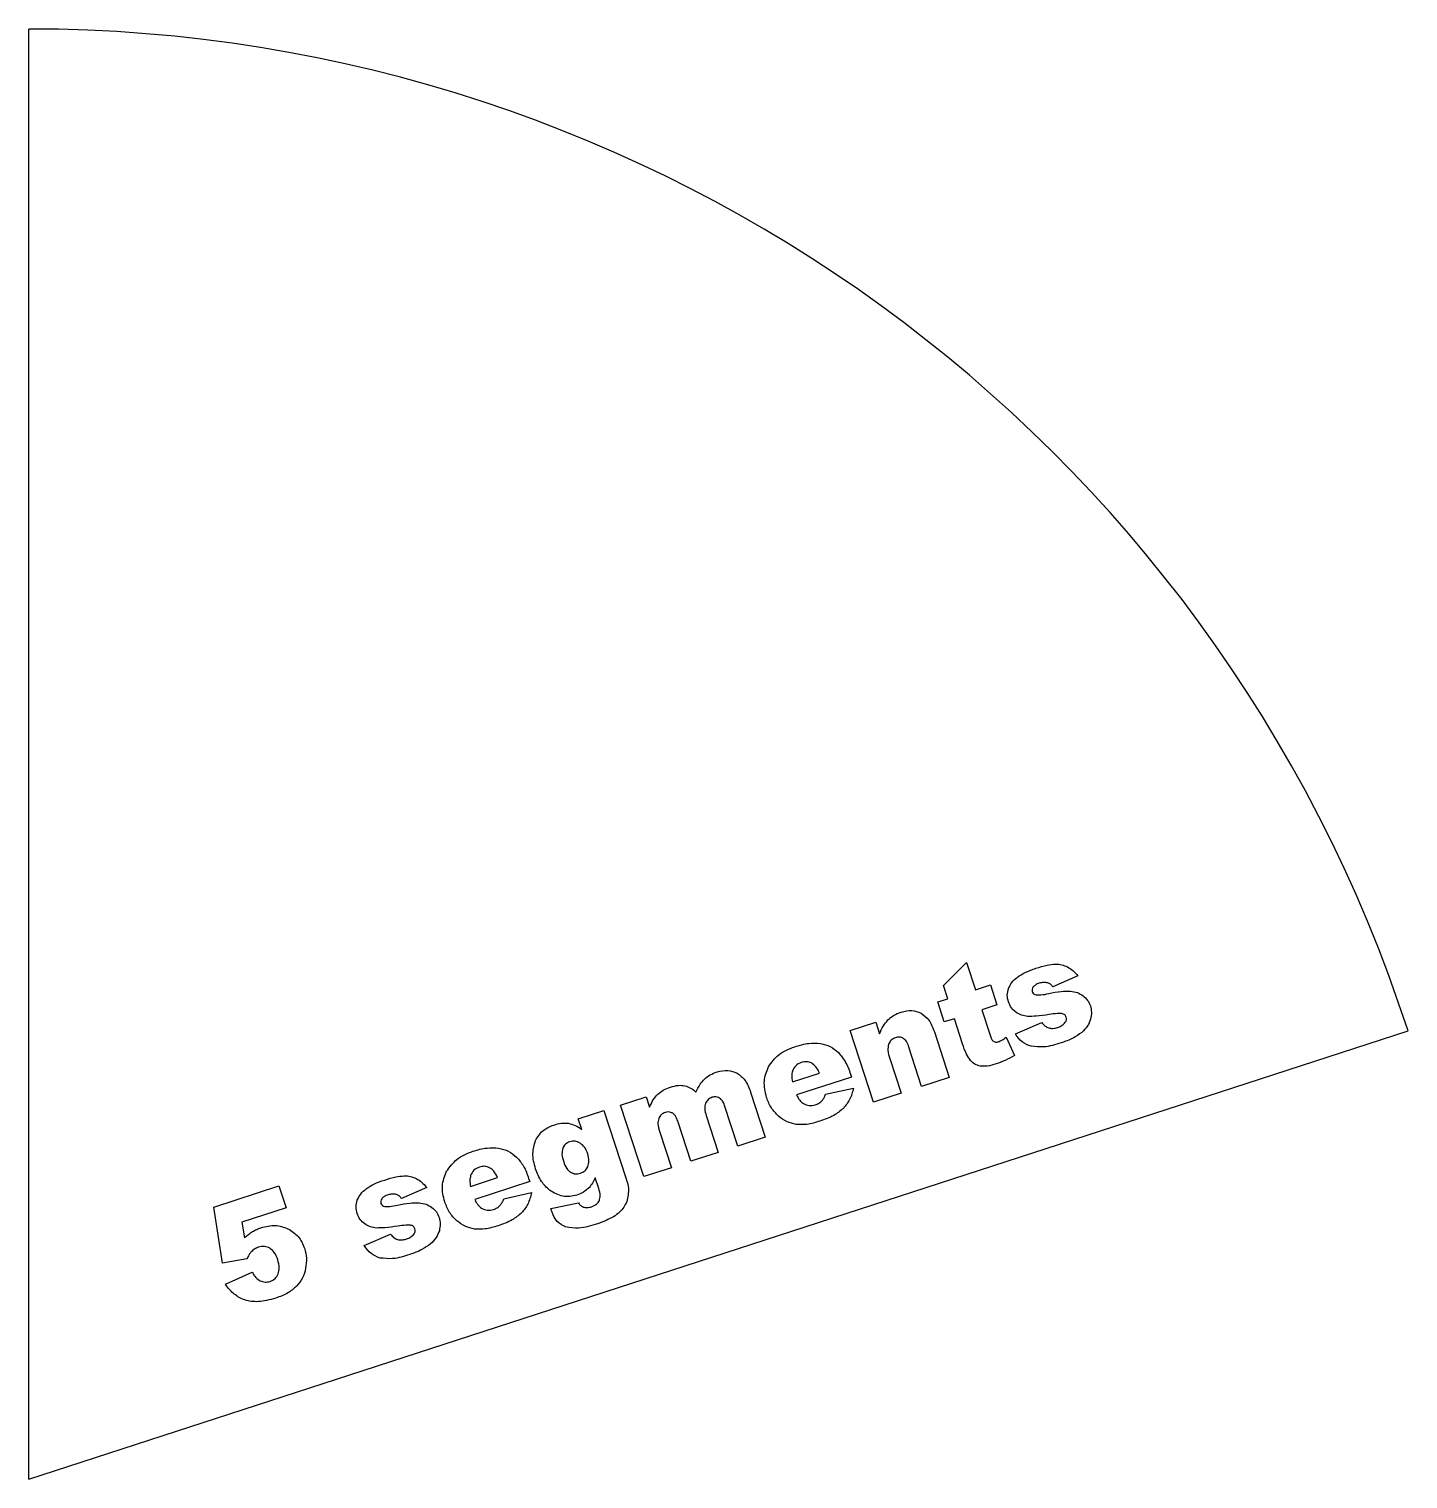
# Model space of a CAD drawing. Header units: millimetres. Extents: x 0 to 95, y 0 to 100.
import ezdxf

# ---------------------------------------------------------------- set-up
doc = ezdxf.new("R2010")
doc.units = ezdxf.units.MM
doc.layers.get('0').update_dxf_attribs({"linetype": 'CONTINUOUS'})

msp = doc.modelspace()

# ---------------------------------------------------------------- linework, layer by layer
for p, q in [((0, 0), (0, 100)), ((63.08, 34.03), (64.66, 35.61)), ((64.66, 35.61), (65.27, 33.74)), ((63.37, 33.12), (63.08, 34.03)), ((65.27, 33.74), (66.31, 34.08)), ((66.31, 34.08), (66.76, 32.7)), ((72.34, 34.7), (70.61, 33.94)), ((62.68, 32.9), (63.37, 33.12)), ((63.12, 31.52), (62.68, 32.9)), ((66.76, 32.7), (65.72, 32.36)), ((65.72, 32.36), (66.28, 30.61)), ((56.64, 30.94), (58.4, 31.51)), ((58.4, 31.51), (58.66, 30.7)), ((63.82, 31.74), (63.12, 31.52)), ((64.39, 30.01), (63.82, 31.74)), ((68.03, 30.69), (69.85, 31.48)), ((0, 0), (95.11, 30.9)), ((58.25, 26), (56.64, 30.94)), ((62.44, 30.83), (63.46, 27.7)), ((67.4, 30.47), (67.97, 29.21)), ((61.56, 27.08), (60.68, 29.79)), ((59.37, 28.99), (60.14, 26.62)), ((52.65, 27.39), (54.51, 28)), ((56.73, 27.72), (52.94, 26.49)), ((56.66, 27.93), (56.73, 27.72)), ((63.46, 27.7), (61.56, 27.08)), ((40.8, 25.79), (42.57, 26.36)), ((42.57, 26.36), (42.8, 25.64)), ((49.77, 26.67), (50.77, 23.58)), ((54.94, 26.53), (56.86, 26.96)), ((60.14, 26.62), (58.25, 26)), ((37.88, 24.84), (39.65, 25.41)), ((39.65, 25.41), (41.16, 20.76)), ((42.41, 20.86), (40.8, 25.79)), ((46.71, 25.07), (47.53, 22.52)), ((48.88, 22.96), (47.97, 25.77)), ((38.12, 24.11), (37.88, 24.84)), ((45.64, 21.91), (44.76, 24.62)), ((43.48, 23.99), (44.3, 21.47)), ((50.77, 23.58), (48.88, 22.96)), ((47.53, 22.52), (45.64, 21.91)), ((44.3, 21.47), (42.41, 20.86)), ((12.75, 18.75), (17.24, 20.21)), ((17.24, 20.21), (17.73, 18.7)), ((27.43, 20.11), (25.69, 19.35)), ((30.45, 20.18), (32.31, 20.79)), ((34.53, 20.51), (30.74, 19.27)), ((34.46, 20.72), (34.53, 20.51)), ((39.29, 20.03), (39.05, 20.77)), ((41.16, 20.76), (41.24, 20.54)), ((32.74, 19.32), (34.66, 19.75)), ((36, 18.65), (37.9, 19.04)), ((13.34, 14.89), (12.75, 18.75)), ((17.73, 18.7), (14.69, 17.71)), ((14.69, 17.71), (14.86, 16.64)), ((23.12, 16.1), (24.94, 16.89)), ((15.03, 15.19), (13.34, 14.89)), ((13.55, 13.43), (15.39, 14.26))]:
    msp.add_line(p, q)
msp.add_arc((0, 0), 100, 18, 90)
for points, knots in [([(68.17, 34.61), (68.34, 34.72), (68.74, 34.98), (69.19, 35.13), (69.44, 35.22)], [0, 0, 0, 0, 0.062721, 0.141836, 0.141836, 0.141836, 0.141836]), ([(69.44, 35.22), (69.7, 35.3), (70.14, 35.44), (70.6, 35.49), (70.79, 35.51)], [0, 0, 0, 0, 0.080644, 0.137792, 0.137792, 0.137792, 0.137792]), ([(70.79, 35.51), (70.94, 35.5), (71.23, 35.49), (71.49, 35.37), (71.62, 35.32)], [0, 0, 0, 0, 0.0444834, 0.0864842, 0.0864842, 0.0864842, 0.0864842]), ([(71.62, 35.32), (71.75, 35.24), (72.02, 35.07), (72.23, 34.83), (72.34, 34.7)], [0, 0, 0, 0, 0.0443668, 0.0949767, 0.0949767, 0.0949767, 0.0949767]), ([(67.56, 33.83), (67.63, 33.98), (67.77, 34.28), (68.03, 34.5), (68.17, 34.61)], [0, 0, 0, 0, 0.0479544, 0.0998727, 0.0998727, 0.0998727, 0.0998727]), ([(69.67, 34.19), (69.58, 34.16), (69.42, 34.1), (69.3, 33.97), (69.24, 33.92)], [0, 0, 0, 0, 0.029334, 0.0514587, 0.0514587, 0.0514587, 0.0514587]), ([(70.26, 34.22), (70.17, 34.23), (69.97, 34.27), (69.78, 34.22), (69.67, 34.19)], [0, 0, 0, 0, 0.0284086, 0.0594173, 0.0594173, 0.0594173, 0.0594173]), ([(70.61, 33.94), (70.56, 34.01), (70.47, 34.13), (70.33, 34.19), (70.26, 34.22)], [0, 0, 0, 0, 0.0237109, 0.0446874, 0.0446874, 0.0446874, 0.0446874]), ([(67.55, 32.9), (67.51, 33.06), (67.43, 33.37), (67.52, 33.68), (67.56, 33.83)], [0, 0, 0, 0, 0.0483068, 0.09469, 0.09469, 0.09469, 0.09469]), ([(69.24, 33.92), (69.21, 33.87), (69.16, 33.77), (69.18, 33.65), (69.19, 33.6)], [0, 0, 0, 0, 0.0173056, 0.033501, 0.033501, 0.033501, 0.033501]), ([(69.19, 33.6), (69.22, 33.55), (69.27, 33.43), (69.4, 33.4), (69.46, 33.39)], [0, 0, 0, 0, 0.0174219, 0.036412, 0.036412, 0.036412, 0.036412]), ([(69.46, 33.39), (69.57, 33.39), (69.86, 33.38), (70.15, 33.44), (70.33, 33.48)], [0, 0, 0, 0, 0.0323641, 0.0869539, 0.0869539, 0.0869539, 0.0869539]), ([(70.33, 33.48), (70.61, 33.54), (71.11, 33.64), (71.61, 33.64), (71.82, 33.64)], [0, 0, 0, 0, 0.087463, 0.151047, 0.151047, 0.151047, 0.151047]), ([(71.82, 33.64), (71.99, 33.62), (72.31, 33.58), (72.57, 33.41), (72.7, 33.32)], [0, 0, 0, 0, 0.0490416, 0.0942877, 0.0942877, 0.0942877, 0.0942877]), ([(72.7, 33.32), (72.81, 33.23), (73.03, 33.03), (73.15, 32.76), (73.2, 32.63)], [0, 0, 0, 0, 0.0435095, 0.0866005, 0.0866005, 0.0866005, 0.0866005]), ([(59.24, 31.66), (59.36, 31.77), (59.63, 32.01), (59.97, 32.13), (60.15, 32.2)], [0, 0, 0, 0, 0.05004, 0.106715, 0.106715, 0.106715, 0.106715]), ([(60.15, 32.2), (60.4, 32.26), (60.87, 32.38), (61.32, 32.21), (61.53, 32.13)], [0, 0, 0, 0, 0.074513, 0.141142, 0.141142, 0.141142, 0.141142]), ([(61.53, 32.13), (61.72, 31.98), (62.15, 31.64), (62.34, 31.12), (62.44, 30.83)], [0, 0, 0, 0, 0.071497, 0.161375, 0.161375, 0.161375, 0.161375]), ([(68.07, 32.19), (67.95, 32.28), (67.72, 32.48), (67.61, 32.76), (67.55, 32.9)], [0, 0, 0, 0, 0.0442267, 0.0890624, 0.0890624, 0.0890624, 0.0890624]), ([(68.87, 31.9), (68.73, 31.92), (68.44, 31.96), (68.19, 32.11), (68.07, 32.19)], [0, 0, 0, 0, 0.042471, 0.0864939, 0.0864939, 0.0864939, 0.0864939]), ([(70.35, 32.03), (70.05, 31.99), (69.56, 31.92), (69.07, 31.9), (68.87, 31.9)], [0, 0, 0, 0, 0.089464, 0.147933, 0.147933, 0.147933, 0.147933]), ([(71.22, 32.1), (71.12, 32.1), (70.82, 32.1), (70.53, 32.06), (70.35, 32.03)], [0, 0, 0, 0, 0.0308471, 0.0879918, 0.0879918, 0.0879918, 0.0879918]), ([(71.54, 31.85), (71.51, 31.91), (71.44, 32.04), (71.3, 32.08), (71.22, 32.1)], [0, 0, 0, 0, 0.0198536, 0.0418601, 0.0418601, 0.0418601, 0.0418601]), ([(73.2, 32.63), (73.23, 32.48), (73.31, 32.18), (73.24, 31.87), (73.21, 31.71)], [0, 0, 0, 0, 0.0448357, 0.0925577, 0.0925577, 0.0925577, 0.0925577]), ([(58.66, 30.7), (58.74, 30.89), (58.88, 31.24), (59.13, 31.53), (59.24, 31.66)], [0, 0, 0, 0, 0.06088, 0.112352, 0.112352, 0.112352, 0.112352]), ([(69.85, 31.48), (69.92, 31.39), (70.06, 31.23), (70.25, 31.14), (70.33, 31.11)], [0, 0, 0, 0, 0.0335214, 0.0615776, 0.0615776, 0.0615776, 0.0615776]), ([(70.33, 31.11), (70.43, 31.09), (70.63, 31.06), (70.83, 31.11), (70.94, 31.14)], [0, 0, 0, 0, 0.0280361, 0.0612116, 0.0612116, 0.0612116, 0.0612116]), ([(70.94, 31.14), (71.05, 31.18), (71.26, 31.26), (71.41, 31.42), (71.47, 31.5)], [0, 0, 0, 0, 0.0357785, 0.0652058, 0.0652058, 0.0652058, 0.0652058]), ([(71.47, 31.5), (71.51, 31.55), (71.57, 31.67), (71.55, 31.79), (71.54, 31.85)], [0, 0, 0, 0, 0.0191903, 0.0371616, 0.0371616, 0.0371616, 0.0371616]), ([(73.21, 31.71), (73.15, 31.55), (73.02, 31.2), (72.75, 30.94), (72.61, 30.8)], [0, 0, 0, 0, 0.051674, 0.110379, 0.110379, 0.110379, 0.110379]), ([(52.81, 29.81), (53.14, 29.91), (53.72, 30.09), (54.32, 30.05), (54.59, 30.04)], [0, 0, 0, 0, 0.099965, 0.180219, 0.180219, 0.180219, 0.180219]), ([(54.59, 30.04), (54.82, 29.98), (55.28, 29.87), (55.64, 29.56), (55.82, 29.41)], [0, 0, 0, 0, 0.070174, 0.140124, 0.140124, 0.140124, 0.140124]), ([(59.75, 30.43), (59.64, 30.38), (59.43, 30.29), (59.33, 30.09), (59.28, 29.99)], [0, 0, 0, 0, 0.0334214, 0.0664409, 0.0664409, 0.0664409, 0.0664409]), ([(60.3, 30.39), (60.21, 30.43), (60.04, 30.5), (59.85, 30.45), (59.75, 30.43)], [0, 0, 0, 0, 0.0266214, 0.056123, 0.056123, 0.056123, 0.056123]), ([(60.68, 29.79), (60.64, 29.93), (60.56, 30.16), (60.37, 30.32), (60.3, 30.39)], [0, 0, 0, 0, 0.0418703, 0.0722778, 0.0722778, 0.0722778, 0.0722778]), ([(64.93, 28.86), (64.83, 29), (64.6, 29.36), (64.46, 29.77), (64.39, 30.01)], [0, 0, 0, 0, 0.052523, 0.127589, 0.127589, 0.127589, 0.127589]), ([(66.28, 30.61), (66.31, 30.52), (66.36, 30.37), (66.45, 30.25), (66.48, 30.21)], [0, 0, 0, 0, 0.0276335, 0.0446696, 0.0446696, 0.0446696, 0.0446696]), ([(66.48, 30.21), (66.53, 30.18), (66.65, 30.1), (66.79, 30.14), (66.86, 30.16)], [0, 0, 0, 0, 0.0183122, 0.0394751, 0.0394751, 0.0394751, 0.0394751]), ([(66.86, 30.16), (66.94, 30.19), (67.13, 30.27), (67.3, 30.4), (67.4, 30.47)], [0, 0, 0, 0, 0.0265575, 0.0629803, 0.0629803, 0.0629803, 0.0629803]), ([(69.12, 29.84), (68.9, 29.92), (68.45, 30.1), (68.17, 30.49), (68.03, 30.69)], [0, 0, 0, 0, 0.069572, 0.141349, 0.141349, 0.141349, 0.141349]), ([(71.18, 30.08), (70.78, 29.95), (70.11, 29.74), (69.41, 29.81), (69.12, 29.84)], [0, 0, 0, 0, 0.122125, 0.208577, 0.208577, 0.208577, 0.208577]), ([(72.61, 30.8), (72.41, 30.66), (71.97, 30.35), (71.46, 30.17), (71.18, 30.08)], [0, 0, 0, 0, 0.071218, 0.161399, 0.161399, 0.161399, 0.161399]), ([(51, 28.43), (51.21, 28.73), (51.68, 29.38), (52.42, 29.66), (52.81, 29.81)], [0, 0, 0, 0, 0.108674, 0.232546, 0.232546, 0.232546, 0.232546]), ([(55.82, 29.41), (55.99, 29.21), (56.36, 28.77), (56.55, 28.23), (56.66, 27.93)], [0, 0, 0, 0, 0.077825, 0.171101, 0.171101, 0.171101, 0.171101]), ([(59.28, 29.99), (59.25, 29.85), (59.2, 29.51), (59.3, 29.18), (59.37, 28.99)], [0, 0, 0, 0, 0.041757, 0.101956, 0.101956, 0.101956, 0.101956]), ([(67.97, 29.21), (67.76, 29.09), (67.35, 28.86), (66.92, 28.71), (66.71, 28.63)], [0, 0, 0, 0, 0.072306, 0.138834, 0.138834, 0.138834, 0.138834]), ([(46.6, 27.6), (46.72, 27.7), (46.98, 27.9), (47.28, 28.01), (47.45, 28.07)], [0, 0, 0, 0, 0.0452822, 0.0976122, 0.0976122, 0.0976122, 0.0976122]), ([(47.45, 28.07), (47.7, 28.14), (48.17, 28.26), (48.63, 28.08), (48.84, 28)], [0, 0, 0, 0, 0.075376, 0.142716, 0.142716, 0.142716, 0.142716]), ([(48.84, 28), (49.04, 27.85), (49.47, 27.5), (49.66, 26.97), (49.77, 26.67)], [0, 0, 0, 0, 0.072455, 0.164634, 0.164634, 0.164634, 0.164634]), ([(50.87, 26.32), (50.78, 26.69), (50.6, 27.41), (50.87, 28.1), (51, 28.43)], [0, 0, 0, 0, 0.111685, 0.216199, 0.216199, 0.216199, 0.216199]), ([(52.65, 28.13), (52.63, 28.02), (52.58, 27.78), (52.62, 27.53), (52.65, 27.39)], [0, 0, 0, 0, 0.0327007, 0.0741648, 0.0741648, 0.0741648, 0.0741648]), ([(53.26, 28.72), (53.12, 28.66), (52.84, 28.54), (52.72, 28.27), (52.65, 28.13)], [0, 0, 0, 0, 0.0436271, 0.0870955, 0.0870955, 0.0870955, 0.0870955]), ([(53.96, 28.69), (53.85, 28.73), (53.62, 28.81), (53.38, 28.75), (53.26, 28.72)], [0, 0, 0, 0, 0.0344355, 0.0719431, 0.0719431, 0.0719431, 0.0719431]), ([(54.51, 28), (54.44, 28.16), (54.31, 28.43), (54.07, 28.61), (53.96, 28.69)], [0, 0, 0, 0, 0.0505921, 0.0895141, 0.0895141, 0.0895141, 0.0895141]), ([(65.61, 28.47), (65.48, 28.51), (65.22, 28.58), (65.03, 28.76), (64.93, 28.86)], [0, 0, 0, 0, 0.0388746, 0.0788989, 0.0788989, 0.0788989, 0.0788989]), ([(66.71, 28.63), (66.5, 28.56), (66.14, 28.45), (65.77, 28.47), (65.61, 28.47)], [0, 0, 0, 0, 0.064629, 0.111766, 0.111766, 0.111766, 0.111766]), ([(43.36, 26.53), (43.48, 26.63), (43.75, 26.85), (44.07, 26.97), (44.24, 27.03)], [0, 0, 0, 0, 0.047596, 0.101297, 0.101297, 0.101297, 0.101297]), ([(44.24, 27.03), (44.42, 27.08), (44.75, 27.18), (45.09, 27.14), (45.24, 27.12)], [0, 0, 0, 0, 0.055813, 0.101492, 0.101492, 0.101492, 0.101492]), ([(45.24, 27.12), (45.37, 27.08), (45.66, 26.98), (45.88, 26.78), (46, 26.68)], [0, 0, 0, 0, 0.0427311, 0.0889841, 0.0889841, 0.0889841, 0.0889841]), ([(46, 26.68), (46.09, 26.87), (46.25, 27.2), (46.49, 27.48), (46.6, 27.6)], [0, 0, 0, 0, 0.061822, 0.110208, 0.110208, 0.110208, 0.110208]), ([(42.8, 25.64), (42.88, 25.82), (43.02, 26.14), (43.25, 26.41), (43.36, 26.53)], [0, 0, 0, 0, 0.057056, 0.105572, 0.105572, 0.105572, 0.105572]), ([(47.12, 26.33), (47.02, 26.28), (46.81, 26.2), (46.71, 26), (46.66, 25.91)], [0, 0, 0, 0, 0.0323668, 0.0637158, 0.0637158, 0.0637158, 0.0637158]), ([(47.68, 26.22), (47.59, 26.28), (47.41, 26.38), (47.21, 26.34), (47.12, 26.33)], [0, 0, 0, 0, 0.0301692, 0.0583251, 0.0583251, 0.0583251, 0.0583251]), ([(47.97, 25.77), (47.93, 25.87), (47.87, 26.04), (47.73, 26.17), (47.68, 26.22)], [0, 0, 0, 0, 0.0308297, 0.0547458, 0.0547458, 0.0547458, 0.0547458]), ([(51.69, 25.02), (51.52, 25.2), (51.15, 25.58), (50.96, 26.07), (50.87, 26.32)], [0, 0, 0, 0, 0.074792, 0.155327, 0.155327, 0.155327, 0.155327]), ([(52.94, 26.49), (53, 26.36), (53.12, 26.12), (53.32, 25.96), (53.41, 25.89)], [0, 0, 0, 0, 0.0427401, 0.0766864, 0.0766864, 0.0766864, 0.0766864]), ([(54.23, 25.8), (54.32, 25.84), (54.5, 25.91), (54.64, 26.04), (54.71, 26.11)], [0, 0, 0, 0, 0.0287982, 0.0580401, 0.0580401, 0.0580401, 0.0580401]), ([(54.71, 26.11), (54.75, 26.17), (54.85, 26.3), (54.91, 26.45), (54.94, 26.53)], [0, 0, 0, 0, 0.0210705, 0.0478643, 0.0478643, 0.0478643, 0.0478643]), ([(56.86, 26.96), (56.79, 26.69), (56.66, 26.17), (56.33, 25.76), (56.17, 25.56)], [0, 0, 0, 0, 0.08345, 0.157624, 0.157624, 0.157624, 0.157624]), ([(43.88, 25.28), (43.78, 25.24), (43.58, 25.15), (43.48, 24.96), (43.43, 24.87)], [0, 0, 0, 0, 0.0317932, 0.0634624, 0.0634624, 0.0634624, 0.0634624]), ([(44.27, 25.28), (44.21, 25.3), (44.08, 25.33), (43.95, 25.3), (43.88, 25.28)], [0, 0, 0, 0, 0.0192802, 0.039169, 0.039169, 0.039169, 0.039169]), ([(44.58, 25.05), (44.53, 25.1), (44.45, 25.2), (44.33, 25.26), (44.27, 25.28)], [0, 0, 0, 0, 0.0195987, 0.0386764, 0.0386764, 0.0386764, 0.0386764]), ([(44.76, 24.62), (44.73, 24.72), (44.68, 24.86), (44.6, 25), (44.58, 25.05)], [0, 0, 0, 0, 0.0287031, 0.0466442, 0.0466442, 0.0466442, 0.0466442]), ([(46.66, 25.91), (46.63, 25.79), (46.57, 25.5), (46.66, 25.23), (46.71, 25.07)], [0, 0, 0, 0, 0.0367967, 0.0855553, 0.0855553, 0.0855553, 0.0855553]), ([(52.91, 24.45), (52.7, 24.5), (52.25, 24.6), (51.88, 24.88), (51.69, 25.02)], [0, 0, 0, 0, 0.065933, 0.136071, 0.136071, 0.136071, 0.136071]), ([(53.41, 25.89), (53.54, 25.83), (53.8, 25.7), (54.08, 25.77), (54.23, 25.8)], [0, 0, 0, 0, 0.0417247, 0.0845533, 0.0845533, 0.0845533, 0.0845533]), ([(56.17, 25.56), (55.96, 25.39), (55.47, 24.99), (54.88, 24.79), (54.54, 24.68)], [0, 0, 0, 0, 0.081297, 0.186493, 0.186493, 0.186493, 0.186493]), ([(34.93, 23.34), (35.08, 23.58), (35.38, 24.08), (35.92, 24.3), (36.19, 24.41)], [0, 0, 0, 0, 0.082704, 0.169854, 0.169854, 0.169854, 0.169854]), ([(36.19, 24.41), (36.37, 24.47), (36.7, 24.56), (37.05, 24.54), (37.2, 24.53)], [0, 0, 0, 0, 0.055413, 0.102434, 0.102434, 0.102434, 0.102434]), ([(37.2, 24.53), (37.36, 24.49), (37.69, 24.4), (37.97, 24.21), (38.12, 24.11)], [0, 0, 0, 0, 0.046913, 0.100897, 0.100897, 0.100897, 0.100897]), ([(43.43, 24.87), (43.4, 24.74), (43.34, 24.44), (43.43, 24.16), (43.48, 23.99)], [0, 0, 0, 0, 0.037945, 0.0890225, 0.0890225, 0.0890225, 0.0890225]), ([(54.54, 24.68), (54.25, 24.59), (53.71, 24.42), (53.16, 24.44), (52.91, 24.45)], [0, 0, 0, 0, 0.092322, 0.165646, 0.165646, 0.165646, 0.165646]), ([(34.94, 21.4), (34.84, 21.75), (34.66, 22.4), (34.85, 23.04), (34.93, 23.34)], [0, 0, 0, 0, 0.10769, 0.197114, 0.197114, 0.197114, 0.197114]), ([(37.3, 23.26), (37.19, 23.21), (36.97, 23.12), (36.86, 22.91), (36.81, 22.81)], [0, 0, 0, 0, 0.0350003, 0.0689179, 0.0689179, 0.0689179, 0.0689179]), ([(38.01, 23.17), (37.89, 23.23), (37.67, 23.34), (37.42, 23.28), (37.3, 23.26)], [0, 0, 0, 0, 0.0370652, 0.0730269, 0.0730269, 0.0730269, 0.0730269]), ([(38.53, 22.43), (38.47, 22.59), (38.36, 22.89), (38.12, 23.08), (38.01, 23.17)], [0, 0, 0, 0, 0.05036, 0.091872, 0.091872, 0.091872, 0.091872]), ([(28.8, 21.22), (29.02, 21.52), (29.48, 22.16), (30.22, 22.45), (30.62, 22.6)], [0, 0, 0, 0, 0.108674, 0.232546, 0.232546, 0.232546, 0.232546]), ([(30.62, 22.6), (30.94, 22.7), (31.52, 22.87), (32.12, 22.84), (32.39, 22.82)], [0, 0, 0, 0, 0.099965, 0.180219, 0.180219, 0.180219, 0.180219]), ([(32.39, 22.82), (32.62, 22.77), (33.08, 22.66), (33.45, 22.35), (33.63, 22.2)], [0, 0, 0, 0, 0.070174, 0.140124, 0.140124, 0.140124, 0.140124]), ([(33.63, 22.2), (33.8, 22), (34.17, 21.56), (34.36, 21.02), (34.46, 20.72)], [0, 0, 0, 0, 0.077825, 0.171101, 0.171101, 0.171101, 0.171101]), ([(36.81, 22.81), (36.78, 22.67), (36.72, 22.36), (36.82, 22.05), (36.88, 21.87)], [0, 0, 0, 0, 0.040199, 0.0952954, 0.0952954, 0.0952954, 0.0952954]), ([(38.55, 21.54), (38.58, 21.68), (38.66, 21.97), (38.57, 22.27), (38.53, 22.43)], [0, 0, 0, 0, 0.0401973, 0.0901627, 0.0901627, 0.0901627, 0.0901627]), ([(28.67, 19.11), (28.58, 19.48), (28.4, 20.2), (28.67, 20.89), (28.8, 21.22)], [0, 0, 0, 0, 0.111685, 0.216199, 0.216199, 0.216199, 0.216199]), ([(31.06, 21.51), (30.92, 21.45), (30.65, 21.33), (30.52, 21.05), (30.46, 20.92)], [0, 0, 0, 0, 0.0436271, 0.0870955, 0.0870955, 0.0870955, 0.0870955]), ([(31.76, 21.47), (31.65, 21.52), (31.42, 21.6), (31.18, 21.54), (31.06, 21.51)], [0, 0, 0, 0, 0.0344355, 0.0719431, 0.0719431, 0.0719431, 0.0719431]), ([(32.31, 20.79), (32.24, 20.94), (32.11, 21.22), (31.87, 21.4), (31.76, 21.47)], [0, 0, 0, 0, 0.0505921, 0.0895141, 0.0895141, 0.0895141, 0.0895141]), ([(35.9, 19.92), (35.7, 20.11), (35.26, 20.53), (35.06, 21.09), (34.94, 21.4)], [0, 0, 0, 0, 0.082215, 0.178468, 0.178468, 0.178468, 0.178468]), ([(36.88, 21.87), (36.93, 21.71), (37.03, 21.43), (37.26, 21.23), (37.36, 21.15)], [0, 0, 0, 0, 0.0493143, 0.0882427, 0.0882427, 0.0882427, 0.0882427]), ([(37.36, 21.15), (37.47, 21.1), (37.69, 21), (37.92, 21.06), (38.04, 21.09)], [0, 0, 0, 0, 0.0342568, 0.0701683, 0.0701683, 0.0701683, 0.0701683]), ([(38.04, 21.09), (38.15, 21.14), (38.37, 21.23), (38.49, 21.44), (38.55, 21.54)], [0, 0, 0, 0, 0.0347611, 0.0696489, 0.0696489, 0.0696489, 0.0696489]), ([(22.64, 19.24), (22.71, 19.38), (22.86, 19.68), (23.12, 19.9), (23.25, 20.01)], [0, 0, 0, 0, 0.0479544, 0.0998727, 0.0998727, 0.0998727, 0.0998727]), ([(23.25, 20.01), (23.43, 20.13), (23.83, 20.39), (24.28, 20.54), (24.53, 20.62)], [0, 0, 0, 0, 0.062721, 0.141836, 0.141836, 0.141836, 0.141836]), ([(24.53, 20.62), (24.78, 20.71), (25.22, 20.85), (25.68, 20.89), (25.87, 20.91)], [0, 0, 0, 0, 0.080644, 0.137792, 0.137792, 0.137792, 0.137792]), ([(25.87, 20.91), (26.02, 20.91), (26.31, 20.89), (26.58, 20.78), (26.71, 20.72)], [0, 0, 0, 0, 0.0444834, 0.0864842, 0.0864842, 0.0864842, 0.0864842]), ([(26.71, 20.72), (26.84, 20.64), (27.11, 20.48), (27.32, 20.24), (27.43, 20.11)], [0, 0, 0, 0, 0.0443668, 0.0949767, 0.0949767, 0.0949767, 0.0949767]), ([(30.46, 20.92), (30.43, 20.81), (30.38, 20.57), (30.43, 20.32), (30.45, 20.18)], [0, 0, 0, 0, 0.0327007, 0.0741648, 0.0741648, 0.0741648, 0.0741648]), ([(38.65, 20.11), (38.52, 20), (38.27, 19.76), (37.94, 19.64), (37.78, 19.57)], [0, 0, 0, 0, 0.051121, 0.102874, 0.102874, 0.102874, 0.102874]), ([(39.05, 20.77), (38.99, 20.64), (38.89, 20.41), (38.72, 20.21), (38.65, 20.11)], [0, 0, 0, 0, 0.0418658, 0.0775574, 0.0775574, 0.0775574, 0.0775574]), ([(39.34, 19.2), (39.36, 19.31), (39.43, 19.59), (39.34, 19.87), (39.29, 20.03)], [0, 0, 0, 0, 0.0353768, 0.0842568, 0.0842568, 0.0842568, 0.0842568]), ([(41.24, 20.54), (41.28, 20.38), (41.36, 20.07), (41.34, 19.75), (41.32, 19.59)], [0, 0, 0, 0, 0.0478959, 0.0957283, 0.0957283, 0.0957283, 0.0957283]), ([(22.63, 18.3), (22.59, 18.46), (22.52, 18.77), (22.6, 19.08), (22.64, 19.24)], [0, 0, 0, 0, 0.0483068, 0.09469, 0.09469, 0.09469, 0.09469]), ([(24.33, 19.33), (24.3, 19.27), (24.24, 19.17), (24.26, 19.06), (24.27, 19.01)], [0, 0, 0, 0, 0.0173056, 0.033501, 0.033501, 0.033501, 0.033501]), ([(24.27, 19.01), (24.3, 18.95), (24.36, 18.84), (24.48, 18.81), (24.55, 18.79)], [0, 0, 0, 0, 0.0174219, 0.036412, 0.036412, 0.036412, 0.036412]), ([(24.76, 19.59), (24.67, 19.56), (24.5, 19.51), (24.38, 19.38), (24.33, 19.33)], [0, 0, 0, 0, 0.029334, 0.0514587, 0.0514587, 0.0514587, 0.0514587]), ([(25.35, 19.62), (25.25, 19.64), (25.05, 19.67), (24.86, 19.62), (24.76, 19.59)], [0, 0, 0, 0, 0.0284086, 0.0594173, 0.0594173, 0.0594173, 0.0594173]), ([(25.69, 19.35), (25.64, 19.41), (25.55, 19.53), (25.41, 19.59), (25.35, 19.62)], [0, 0, 0, 0, 0.0237109, 0.0446874, 0.0446874, 0.0446874, 0.0446874]), ([(25.41, 18.89), (25.7, 18.94), (26.19, 19.04), (26.7, 19.05), (26.91, 19.05)], [0, 0, 0, 0, 0.087463, 0.151047, 0.151047, 0.151047, 0.151047]), ([(26.91, 19.05), (27.07, 19.02), (27.39, 18.98), (27.66, 18.81), (27.79, 18.73)], [0, 0, 0, 0, 0.0490416, 0.0942877, 0.0942877, 0.0942877, 0.0942877]), ([(29.5, 17.81), (29.32, 17.99), (28.95, 18.37), (28.77, 18.86), (28.67, 19.11)], [0, 0, 0, 0, 0.074792, 0.155327, 0.155327, 0.155327, 0.155327]), ([(30.74, 19.27), (30.81, 19.14), (30.92, 18.91), (31.12, 18.75), (31.21, 18.68)], [0, 0, 0, 0, 0.0427401, 0.0766864, 0.0766864, 0.0766864, 0.0766864]), ([(32.51, 18.9), (32.55, 18.96), (32.65, 19.08), (32.71, 19.23), (32.74, 19.32)], [0, 0, 0, 0, 0.0210705, 0.0478643, 0.0478643, 0.0478643, 0.0478643]), ([(34.66, 19.75), (34.59, 19.48), (34.46, 18.96), (34.13, 18.54), (33.97, 18.35)], [0, 0, 0, 0, 0.08345, 0.157624, 0.157624, 0.157624, 0.157624]), ([(37.78, 19.57), (37.45, 19.51), (36.78, 19.38), (36.2, 19.74), (35.9, 19.92)], [0, 0, 0, 0, 0.096698, 0.197256, 0.197256, 0.197256, 0.197256]), ([(37.9, 19.04), (37.95, 18.97), (38.03, 18.85), (38.17, 18.78), (38.23, 18.75)], [0, 0, 0, 0, 0.0245273, 0.044054, 0.044054, 0.044054, 0.044054]), ([(38.8, 18.78), (38.92, 18.83), (39.14, 18.91), (39.28, 19.11), (39.34, 19.2)], [0, 0, 0, 0, 0.0379122, 0.0695023, 0.0695023, 0.0695023, 0.0695023]), ([(41.32, 19.59), (41.3, 19.44), (41.25, 19.13), (41.09, 18.87), (41.02, 18.74)], [0, 0, 0, 0, 0.0468104, 0.0911786, 0.0911786, 0.0911786, 0.0911786]), ([(23.15, 17.59), (23.04, 17.69), (22.8, 17.88), (22.69, 18.16), (22.63, 18.3)], [0, 0, 0, 0, 0.0442267, 0.0890624, 0.0890624, 0.0890624, 0.0890624]), ([(24.55, 18.79), (24.66, 18.79), (24.95, 18.79), (25.23, 18.85), (25.41, 18.89)], [0, 0, 0, 0, 0.0323641, 0.0869539, 0.0869539, 0.0869539, 0.0869539]), ([(27.79, 18.73), (27.9, 18.63), (28.12, 18.44), (28.23, 18.17), (28.29, 18.03)], [0, 0, 0, 0, 0.0435095, 0.0866005, 0.0866005, 0.0866005, 0.0866005]), ([(28.29, 18.03), (28.32, 17.89), (28.39, 17.58), (28.33, 17.28), (28.3, 17.12)], [0, 0, 0, 0, 0.0448357, 0.0925577, 0.0925577, 0.0925577, 0.0925577]), ([(31.21, 18.68), (31.34, 18.62), (31.6, 18.49), (31.88, 18.56), (32.03, 18.59)], [0, 0, 0, 0, 0.0417247, 0.0845533, 0.0845533, 0.0845533, 0.0845533]), ([(32.03, 18.59), (32.12, 18.62), (32.3, 18.7), (32.44, 18.83), (32.51, 18.9)], [0, 0, 0, 0, 0.0287982, 0.0580401, 0.0580401, 0.0580401, 0.0580401]), ([(33.97, 18.35), (33.76, 18.18), (33.28, 17.78), (32.68, 17.58), (32.35, 17.47)], [0, 0, 0, 0, 0.081297, 0.186493, 0.186493, 0.186493, 0.186493]), ([(36.07, 18.4), (36.06, 18.43), (36.03, 18.52), (36.01, 18.6), (36, 18.65)], [0, 0, 0, 0, 0.0114772, 0.0263878, 0.0263878, 0.0263878, 0.0263878]), ([(37.01, 17.38), (36.8, 17.49), (36.36, 17.72), (36.17, 18.17), (36.07, 18.4)], [0, 0, 0, 0, 0.070023, 0.142179, 0.142179, 0.142179, 0.142179]), ([(38.23, 18.75), (38.32, 18.74), (38.51, 18.7), (38.7, 18.75), (38.8, 18.78)], [0, 0, 0, 0, 0.027257, 0.0578871, 0.0578871, 0.0578871, 0.0578871]), ([(40.31, 18.09), (40.14, 18), (39.79, 17.8), (39.4, 17.67), (39.2, 17.6)], [0, 0, 0, 0, 0.057376, 0.121901, 0.121901, 0.121901, 0.121901]), ([(41.02, 18.74), (40.93, 18.62), (40.73, 18.36), (40.46, 18.18), (40.31, 18.09)], [0, 0, 0, 0, 0.0455128, 0.0965449, 0.0965449, 0.0965449, 0.0965449]), ([(14.86, 16.64), (14.95, 16.72), (15.12, 16.87), (15.32, 17), (15.41, 17.06)], [0, 0, 0, 0, 0.0356821, 0.0695896, 0.0695896, 0.0695896, 0.0695896]), ([(15.41, 17.06), (15.51, 17.12), (15.7, 17.22), (15.9, 17.3), (16, 17.33)], [0, 0, 0, 0, 0.0329951, 0.0650371, 0.0650371, 0.0650371, 0.0650371]), ([(16, 17.33), (16.33, 17.42), (16.96, 17.58), (17.57, 17.36), (17.86, 17.26)], [0, 0, 0, 0, 0.098635, 0.189769, 0.189769, 0.189769, 0.189769]), ([(17.86, 17.26), (18.12, 17.09), (18.64, 16.77), (18.88, 16.2), (19, 15.91)], [0, 0, 0, 0, 0.088879, 0.180626, 0.180626, 0.180626, 0.180626]), ([(23.96, 17.31), (23.82, 17.33), (23.53, 17.36), (23.28, 17.52), (23.15, 17.59)], [0, 0, 0, 0, 0.042471, 0.0864939, 0.0864939, 0.0864939, 0.0864939]), ([(25.43, 17.44), (25.13, 17.39), (24.65, 17.32), (24.15, 17.31), (23.96, 17.31)], [0, 0, 0, 0, 0.089464, 0.147933, 0.147933, 0.147933, 0.147933]), ([(26.31, 17.5), (26.2, 17.51), (25.91, 17.51), (25.62, 17.46), (25.43, 17.44)], [0, 0, 0, 0, 0.0308471, 0.0879918, 0.0879918, 0.0879918, 0.0879918]), ([(26.62, 17.26), (26.59, 17.32), (26.52, 17.45), (26.38, 17.49), (26.31, 17.5)], [0, 0, 0, 0, 0.0198536, 0.0418601, 0.0418601, 0.0418601, 0.0418601]), ([(26.56, 16.9), (26.59, 16.96), (26.66, 17.07), (26.63, 17.2), (26.62, 17.26)], [0, 0, 0, 0, 0.0191903, 0.0371616, 0.0371616, 0.0371616, 0.0371616]), ([(28.3, 17.12), (28.23, 16.96), (28.1, 16.61), (27.84, 16.35), (27.69, 16.21)], [0, 0, 0, 0, 0.051674, 0.110379, 0.110379, 0.110379, 0.110379]), ([(30.72, 17.24), (30.5, 17.29), (30.05, 17.39), (29.69, 17.67), (29.5, 17.81)], [0, 0, 0, 0, 0.065933, 0.136071, 0.136071, 0.136071, 0.136071]), ([(32.35, 17.47), (32.05, 17.37), (31.52, 17.21), (30.96, 17.23), (30.72, 17.24)], [0, 0, 0, 0, 0.092322, 0.165646, 0.165646, 0.165646, 0.165646]), ([(39.2, 17.6), (38.77, 17.46), (38.05, 17.23), (37.31, 17.34), (37.01, 17.38)], [0, 0, 0, 0, 0.132356, 0.222502, 0.222502, 0.222502, 0.222502]), ([(16.6, 15.92), (16.48, 15.97), (16.23, 16.08), (15.96, 16.02), (15.82, 15.98)], [0, 0, 0, 0, 0.0389115, 0.0804775, 0.0804775, 0.0804775, 0.0804775]), ([(24.21, 15.24), (23.99, 15.33), (23.54, 15.51), (23.26, 15.9), (23.12, 16.1)], [0, 0, 0, 0, 0.069572, 0.141349, 0.141349, 0.141349, 0.141349]), ([(24.94, 16.89), (25.01, 16.8), (25.14, 16.63), (25.33, 16.55), (25.42, 16.51)], [0, 0, 0, 0, 0.0335214, 0.0615776, 0.0615776, 0.0615776, 0.0615776]), ([(25.42, 16.51), (25.51, 16.5), (25.71, 16.46), (25.91, 16.52), (26.02, 16.55)], [0, 0, 0, 0, 0.0280361, 0.0612116, 0.0612116, 0.0612116, 0.0612116]), ([(26.02, 16.55), (26.14, 16.59), (26.34, 16.67), (26.49, 16.83), (26.56, 16.9)], [0, 0, 0, 0, 0.0357785, 0.0652058, 0.0652058, 0.0652058, 0.0652058]), ([(27.69, 16.21), (27.5, 16.07), (27.06, 15.76), (26.55, 15.58), (26.26, 15.48)], [0, 0, 0, 0, 0.071218, 0.161399, 0.161399, 0.161399, 0.161399]), ([(15.33, 15.67), (15.28, 15.61), (15.16, 15.46), (15.08, 15.28), (15.03, 15.19)], [0, 0, 0, 0, 0.0254621, 0.057745, 0.057745, 0.057745, 0.057745]), ([(15.82, 15.98), (15.73, 15.95), (15.55, 15.87), (15.41, 15.74), (15.33, 15.67)], [0, 0, 0, 0, 0.0285407, 0.0578744, 0.0578744, 0.0578744, 0.0578744]), ([(17.15, 15.12), (17.09, 15.3), (16.98, 15.62), (16.72, 15.83), (16.6, 15.92)], [0, 0, 0, 0, 0.0558399, 0.0993114, 0.0993114, 0.0993114, 0.0993114]), ([(17.18, 14.14), (17.22, 14.28), (17.3, 14.61), (17.21, 14.94), (17.15, 15.12)], [0, 0, 0, 0, 0.0444432, 0.0996774, 0.0996774, 0.0996774, 0.0996774]), ([(19, 15.91), (19.06, 15.68), (19.17, 15.23), (19.11, 14.77), (19.08, 14.53)], [0, 0, 0, 0, 0.068543, 0.138837, 0.138837, 0.138837, 0.138837]), ([(26.26, 15.48), (25.87, 15.36), (25.2, 15.14), (24.5, 15.21), (24.21, 15.24)], [0, 0, 0, 0, 0.122125, 0.208577, 0.208577, 0.208577, 0.208577]), ([(15.39, 14.26), (15.47, 14.13), (15.6, 13.89), (15.84, 13.74), (15.95, 13.67)], [0, 0, 0, 0, 0.0443169, 0.0824187, 0.0824187, 0.0824187, 0.0824187]), ([(16.63, 13.63), (16.75, 13.68), (17, 13.79), (17.12, 14.02), (17.18, 14.14)], [0, 0, 0, 0, 0.0386398, 0.0771189, 0.0771189, 0.0771189, 0.0771189]), ([(19.08, 14.53), (19.03, 14.3), (18.91, 13.84), (18.61, 13.48), (18.46, 13.3)], [0, 0, 0, 0, 0.070022, 0.139703, 0.139703, 0.139703, 0.139703]), ([(14.16, 12.75), (14.05, 12.84), (13.82, 13.05), (13.64, 13.3), (13.55, 13.43)], [0, 0, 0, 0, 0.0428682, 0.0918653, 0.0918653, 0.0918653, 0.0918653]), ([(15.95, 13.67), (16.06, 13.63), (16.28, 13.55), (16.51, 13.6), (16.63, 13.63)], [0, 0, 0, 0, 0.0348467, 0.0699491, 0.0699491, 0.0699491, 0.0699491]), ([(18.46, 13.3), (18.26, 13.13), (17.84, 12.77), (17.31, 12.58), (17.02, 12.48)], [0, 0, 0, 0, 0.07621, 0.166327, 0.166327, 0.166327, 0.166327]), ([(14.89, 12.35), (14.75, 12.4), (14.49, 12.5), (14.27, 12.67), (14.16, 12.75)], [0, 0, 0, 0, 0.0427903, 0.0835503, 0.0835503, 0.0835503, 0.0835503]), ([(15.83, 12.23), (15.66, 12.23), (15.34, 12.22), (15.03, 12.31), (14.89, 12.35)], [0, 0, 0, 0, 0.0495804, 0.0952197, 0.0952197, 0.0952197, 0.0952197]), ([(17.02, 12.48), (16.81, 12.42), (16.42, 12.3), (16.01, 12.25), (15.83, 12.23)], [0, 0, 0, 0, 0.065878, 0.122534, 0.122534, 0.122534, 0.122534])]:
    msp.add_open_spline(points, degree=3, knots=knots)

doc.saveas('drawing.dxf')
